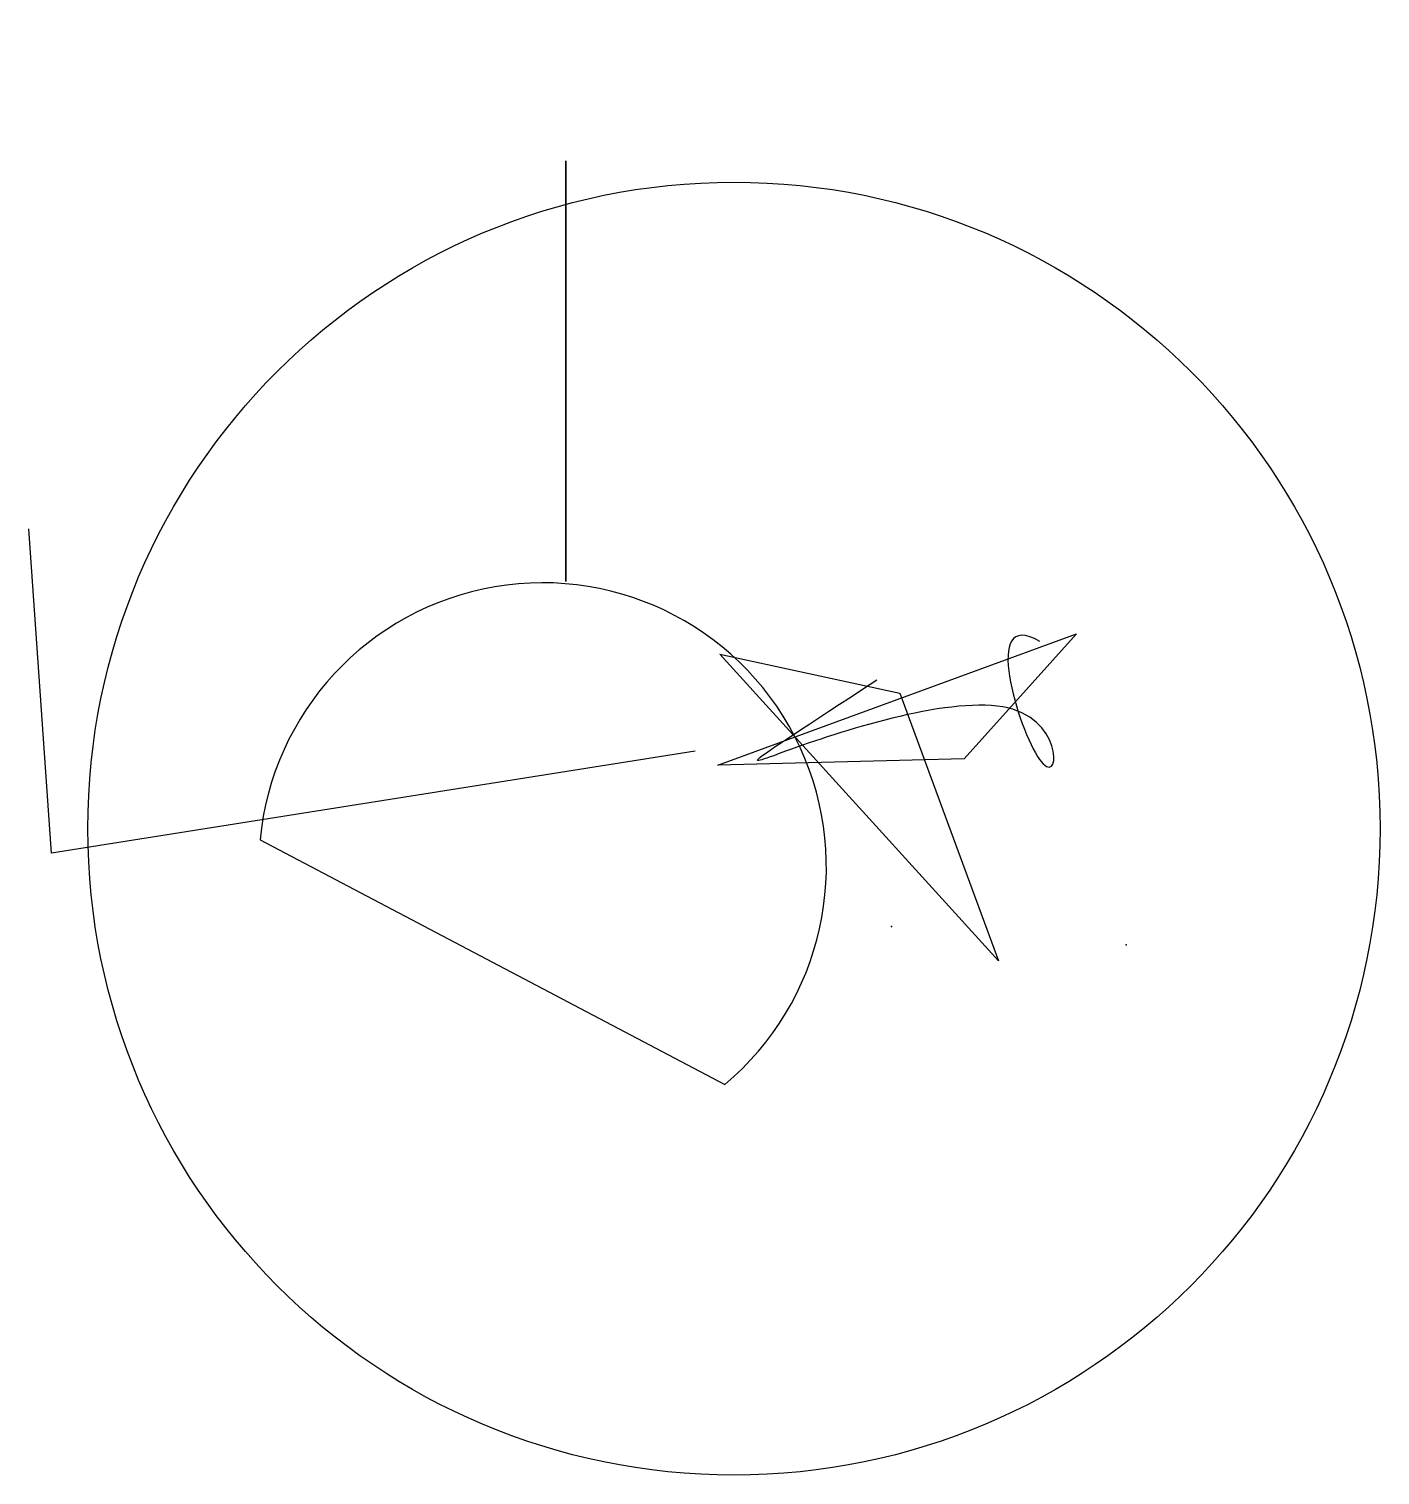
# Model space of a CAD drawing. Extents: x -224 to 340, y -459 to 145.
import ezdxf

# ---------------------------------------------------------------- set-up
doc = ezdxf.new("R2010")
doc.units = 0

# ---------------------------------------------------------------- blocks, each defined once
blk = doc.blocks.new('B3')
blk.add_circle((-52.77, -4.59, 51.68), 180)
blk.add_open_spline([(32.4, 47.53, -35.42), (15.9, 57.25, -47.68), (37.09, -11.39, -20.07), (40.35, 42.13, 37.94), (-48.82, 14.69, -8.86), (-53.97, 9.94, -53.22), (-12.98, 36.85, -29.48)], degree=3)
blk.add_point((-8.88, -31.86, 8.43))
blk.add_3dface([(-57.23, 13.07, 44.81), (42.7, 49.69, 10.72), (11.38, 14.88, -4.58)])
at = {"layer": 'MUROS'}
blk.add_3dface([(-6.57, 33.08, -21.91), (20.94, -41.37, -2.44), (-56.7, 43.94, 2.43)], dxfattribs=at)

msp = doc.modelspace()

# ---------------------------------------------------------------- linework, layer by layer
for points in [[(-69.38, 145.11, -1)], [(-127.86, -193.64), (66.37, -295.75, 1.491508)]]:
    msp.add_lwpolyline(points, format="xyb", close=True)
msp.add_lwpolyline([(53.93, -156.61), (-214.97, -199.11), (-224.43, -63.73)])
msp.add_point((234.07, -237.44, 70.37))
at = {"layer": 'cañería', "extrusion": (1, 0, 0)}
msp.add_lwpolyline([(89.96, -237.09), (-85.71, -282.16), (60.93, 9.48)], close=True, dxfattribs=at)

# ---------------------------------------------------------------- block references
at = {"xscale": 1.5, "yscale": 1.5, "zscale": 1.5}
msp.add_blockref('B3', (149.36, -182.01, -61.73), dxfattribs=at)

doc.saveas('drawing.dxf')
